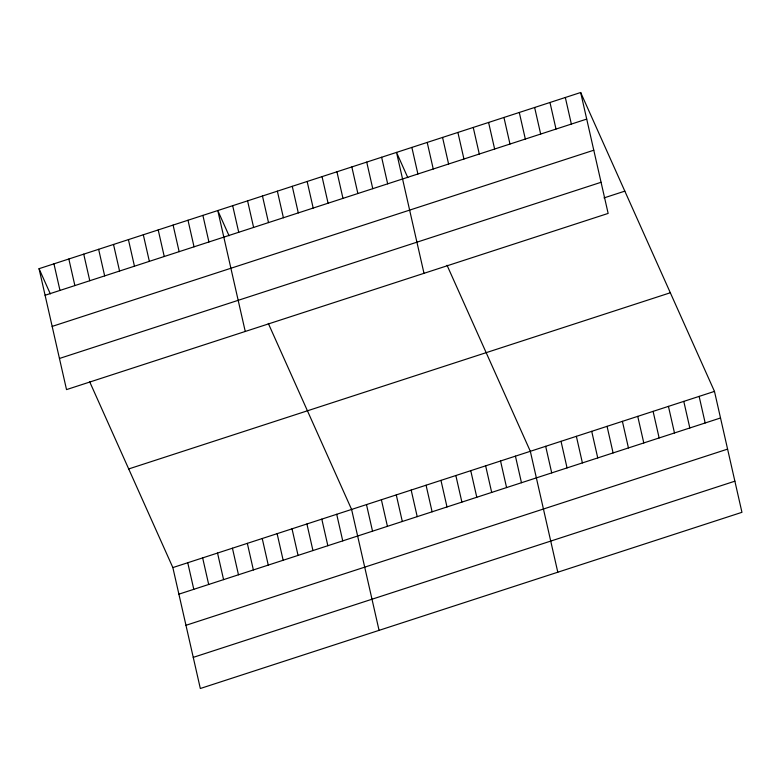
<?xml version="1.0" encoding="UTF-8"?>
<svg xmlns="http://www.w3.org/2000/svg" width="781" height="781" viewBox="0 0 781 781"><rect width="100%" height="100%" fill="white"/><g stroke="black" fill="none" stroke-linecap="round" stroke-linejoin="round"><path stroke-width="1.17" d="M580.673 92.5L608.145 213.418L66.522 389.602L39.05 268.684L580.673 92.5L714.478 391.398L741.95 512.316L200.326 688.5L172.855 567.582L89.581 381.548M45.093 295.267L586.707 119.083M52.161 326.399L593.785 150.216M59.454 358.469L601.067 182.285M603.996 197.915L624.829 191.14M128.699 468.942L670.323 292.758M172.855 567.582L714.478 391.398M178.898 594.165L720.521 417.981M185.976 625.298L727.589 449.114M193.258 657.368L734.882 481.184M407.799 177.609L396.523 152.402L423.995 273.321M447.044 265.267L530.328 451.301L557.8 572.219M229.067 235.755L217.782 210.548L245.254 331.466M268.313 323.412L351.596 509.437L379.068 630.355M39.05 268.684L50.335 293.89M699.132 396.387L705.175 422.97M683.785 401.385L689.828 427.968M668.438 406.374L674.481 432.957M653.092 411.362L659.135 437.946M565.327 97.498L571.36 124.081M637.745 416.361L643.788 442.944M549.98 102.487L556.013 129.07M622.398 421.349L628.441 447.933M534.634 107.475L540.667 134.059M607.062 426.338L613.095 452.921M519.287 112.474L525.33 139.057M591.715 431.337L597.748 457.92M503.94 117.462L509.983 144.046M576.368 436.325L582.401 462.908M488.594 122.451L494.637 149.034M561.022 441.314L567.055 467.897M473.247 127.449L479.29 154.033M545.675 446.312L551.718 472.895M457.9 132.438L463.943 159.021M515.431 456.143L521.474 482.726M442.554 137.427L448.597 164.01M500.543 460.985L506.576 487.578M427.207 142.425L433.25 169.008M485.645 465.837L491.688 492.42M411.86 147.414L417.903 173.997M470.748 470.679L476.791 497.263M455.85 475.522L461.893 502.105M381.626 157.254L387.669 183.838M440.962 480.374L447.005 506.957M366.728 162.097L372.771 188.68M426.065 485.216L432.108 511.799M351.831 166.939L357.874 193.522M411.167 490.058L417.21 516.641M336.943 171.781L342.976 198.374M396.279 494.9L402.313 521.493M322.045 176.633L328.088 203.216M381.382 499.752L387.425 526.335M307.148 181.475L313.191 208.058M366.484 504.594L372.527 531.178M292.26 186.317L298.293 212.901M277.362 191.169L283.405 217.753M336.699 514.288L342.742 540.872M262.465 196.011L268.508 222.595M321.801 519.131L327.844 545.714M247.577 200.854L253.61 227.437M306.913 523.973L312.947 550.556M232.679 205.696L238.722 232.289M292.016 528.815L298.059 555.408M277.118 533.667L283.161 560.25M202.894 215.39L208.927 241.973M262.231 538.509L268.264 565.093M187.996 220.232L194.039 246.816M247.333 543.351L253.376 569.945M173.099 225.084L179.142 251.667M232.435 548.203L238.478 574.787M158.211 229.926L164.244 256.51M217.538 553.046L223.581 579.629M143.314 234.769L149.356 261.352M202.65 557.888L208.683 584.471M128.416 239.611L134.459 266.204M187.752 562.74L193.795 589.323M113.518 244.463L119.561 271.046M98.631 249.305L104.664 275.888M83.733 254.147L89.776 280.73M68.835 258.999L74.878 285.582M53.948 263.841L59.981 290.425"/></g></svg>
